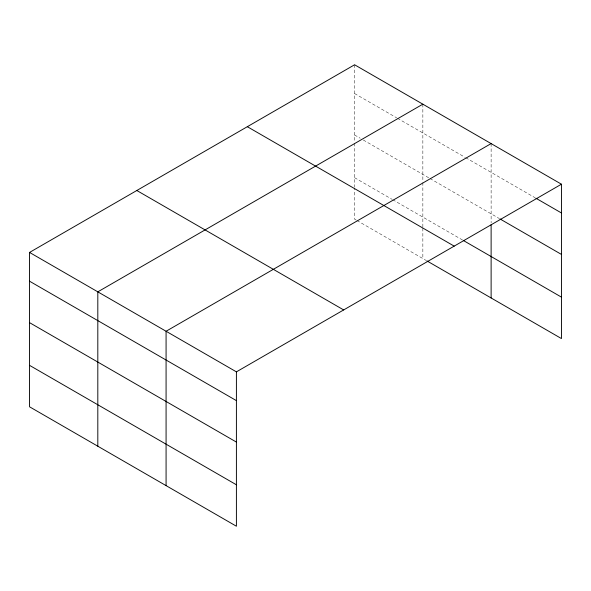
<?xml version="1.0" encoding="UTF-8"?>
<svg xmlns="http://www.w3.org/2000/svg" width="591" height="591" viewBox="0 0 591 591"><rect width="100%" height="100%" fill="white"/><g stroke="black" fill="none" stroke-linecap="round" stroke-linejoin="round"><path stroke-width="0.44" stroke-dasharray="2.96 2.22" d="M354.593 93.541L396.657 117.831M397.455 118.289L464.925 157.243M465.715 157.701L535.077 197.741M354.593 134.992L360.148 138.198M363.325 140.03L429.206 178.068M429.997 178.526L499.107 218.426M354.593 177.692L391.899 199.233M392.69 199.692L462.546 240.02M356.181 220.059L354.593 219.143L354.593 187.827M356.971 220.517L426.03 260.387M491.121 143.591L491.121 222.896M422.853 104.179L422.853 181.666M422.853 182.575L422.853 227.24M422.853 228.156L422.853 258.555M354.593 64.774L354.593 142.261M354.593 143.17L354.593 186.904"/><path stroke-width="0.89" d="M29.55 252.431L236.407 371.857L236.407 526.226L29.55 406.8L29.55 252.431L354.593 64.774L561.45 184.2L561.45 338.569L426.82 260.845M422.853 104.179L97.811 291.843L97.811 446.212M491.121 143.591L166.078 331.255L166.078 485.625M236.407 371.857L561.45 184.2M535.874 198.207L561.45 212.967M499.912 218.892L561.45 254.418M463.337 240.478L561.45 297.125M247.326 126.696L454.183 246.129M136.816 190.501L343.674 309.935M29.55 281.205L236.407 400.632M29.55 322.649L236.407 442.075M29.55 365.356L236.407 484.783M491.121 224.713L491.121 297.96"/></g></svg>
